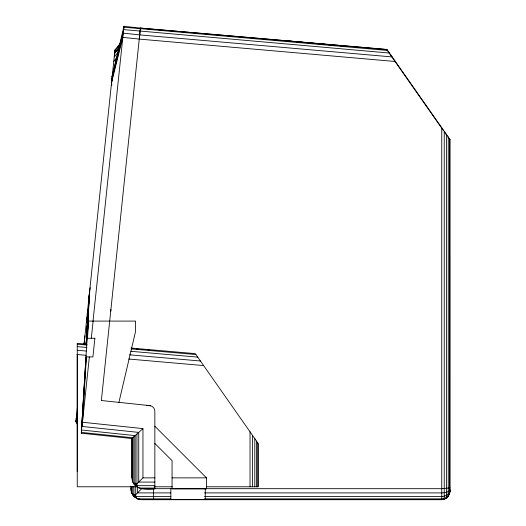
<?xml version="1.0" encoding="UTF-8"?>
<svg xmlns="http://www.w3.org/2000/svg" width="526" height="526" viewBox="0 0 526 526"><rect width="100%" height="100%" fill="white"/><g stroke="black" fill="none" stroke-linecap="round" stroke-linejoin="round"><path stroke-width="0.79" d="M77.25 471.289L77.25 354.182M130.698 486.136L131.553 492.895L130.691 488.595M101.36 400.523L149.128 405.546C152.192 405.533 154.868 408.215 154.848 411.279L154.848 488.891C146.208 490.094 132.223 489.594 131.927 477.864L131.927 438.243M450.098 487.904L441.755 488.693L141.718 488.674L135.715 494.683L132.73 494.683L132.723 493.704M132.743 494.683L132.73 486.484M142.954 428.618L133.959 436.705L133.959 483.874L136.944 483.874L142.947 477.864L142.954 428.618L82.483 422.24L86.389 356.924M136.622 498.26L135.715 497.07L135.715 486.511M137.838 487.451L136.944 486.261L136.944 434.016M137.503 487.194L137.503 492.895L170.858 492.895M254.788 486.78L254.794 438.631M204.515 498.858L441.755 498.858L444.24 498.49L446.482 497.412L446.515 134.551M89.025 296.907L89.091 296.322L86.119 344.425L86.284 341.565M86.146 344.602L89.269 294.665M86.382 344.615L89.532 292.186L89.045 296.993M86.573 344.175L89.834 289.267M133.959 436.705L131.927 438.539L81.326 433.227L85.955 356.924L92.924 356.924L94.884 338.271M81.32 433.227L88.144 321.09L135.583 321.09L135.583 331.354L118.909 402.357M86.218 356.924L81.326 433.227M87.349 338.271L88.144 321.09L87.106 338.271L94.884 338.271M87.507 338.271L88.532 321.09M89.104 296.329L87.04 329.914L87.309 325.614L87.033 329.375M87.862 317.027L88.085 313.483L87.954 315.508M86.251 342.814L86.52 338.514M87.914 315.429L88.085 312.648M77.546 424.594L75.915 421.786L77.618 405.461M84.015 344.655L84.956 335.766M84.048 344.3L115.003 49.898L120.073 43.612M92.997 321.34L123.991 26.3L123.893 27.22M89.348 356.924L82.043 426.448L138.732 432.405L138.732 482.086L154.848 482.086M91.307 338.271L93.115 321.09M110.624 311.399L110.795 309.781M112.209 79.998L111.617 82.365L122.841 37.366L139.258 39.088L140.422 28.108L123.978 26.3M101.347 400.674L140.409 28.108L386.998 49.549M112.156 76.881L112.4 74.626M118.324 51.87L114.26 56.959L114.99 49.898M75.915 421.786L76.658 414.731L77.467 416.151M112.413 74.705L111.9 79.446L123.281 33.164L139.699 34.887M123.643 29.515L123.893 27.135M110.657 311.32L110.828 309.696M112.334 75.297L123.991 26.3M112.761 74.593L112.176 76.96L123.656 29.601L389.45 53.054M114.28 68.281L114.865 65.914M115.812 61.963L116.588 58.807M118.488 50.91L119.08 48.543M111.9 79.36L112.301 77.763M89.847 289.346L90.255 287.676M450.085 491.567L449.408 494.138L449.408 138.68M450.085 491.199L448.251 495.65M450.098 491.277L448.264 495.735L446.482 497.412M450.098 490.673C449.263 494.447 445.404 496.511 441.755 496.478L204.515 496.472M448.744 494.618C447.606 497.616 444.529 499.522 441.373 499.615M446.469 497.326L446.482 498.161L448.264 496.38L449.395 494.052M450.098 489.765C448.415 492.579 444.68 492.744 441.755 492.908L204.515 492.895M119.119 48.451L114.648 53.244L119.034 47.294M113.8 61.332L116.338 58.13M114.648 53.244L119.218 47.557M114.911 50.766L119.474 45.104M448.251 496.301L446.469 498.076L444.24 499.305L441.755 499.7L141.718 499.7M444.227 499.22L441.741 499.615L141.711 499.615L137.496 498.779L133.92 496.386L135.116 496.386M146.682 405.546L150.6 405.737L149.128 405.546M142.947 477.864L154.848 477.864M172.061 477.871L206.481 477.864L206.481 488.891L172.061 488.891L172.061 460.658L154.848 443.444M154.848 485.662L135.156 485.662L135.156 435.627L81.668 430.012M136.05 486.261L136.944 486.261M137.049 486.78L77.25 486.78L77.25 343.366L87.02 344.214M154.223 486.78L172.272 486.78M206.633 486.78L258.378 486.78L258.378 443.747L195.271 353.63L130.974 348.034M138.732 488.049L154.848 488.049M170.858 496.472L133.926 496.472L131.539 492.895L131.533 486.333M134.82 497.07L135.715 497.07M133.926 486.504L133.926 496.472L131.533 492.809L133.939 496.472L137.516 498.858L170.858 498.858M140.028 28.023L386.978 49.464L450.098 139.666M387.629 50.457L123.906 27.22M139.699 34.887L392.166 56.933M77.25 344.214L87.073 345.069M131.263 348.916L195.909 354.537M77.25 346.634L87.02 347.489M130.974 351.315L197.73 357.128M77.25 350.257L86.225 351.039M129.462 354.813L200.445 361.007M139.252 39.095L395.368 61.503M77.25 354.524L86.218 355.306M128.627 359.021L203.647 365.583M286.118 40.726L309.301 42.876M310.13 43.04L315.008 43.415M315.837 43.579L320.709 43.954M322.339 44.105L325.601 44.414M328.06 44.73L331.308 44.953M334.582 45.341L337.008 45.492M340.283 45.88L342.715 46.032M345.99 46.419L347.62 46.571M131.447 348.35L133.078 348.501M136.339 348.81L137.97 348.962M142.046 349.349L143.67 349.501M147.747 349.882L149.377 350.04M153.454 350.421L155.085 350.579M88.447 317.342L87.02 317.191L86.435 322.74L87.862 322.892M81.418 432.392L132.769 437.777L132.769 482.086M137.503 498.858L141.731 499.7M133.959 482.98L136.944 485.662M132.73 493.789L135.715 496.472M154.848 426.231L206.481 477.871M386.617 49.464L388.648 52.37M389.056 52.948L392.475 57.834M392.698 58.156L394.533 60.766M394.809 61.167L443.444 130.626M444.312 131.862L447.008 135.715M447.882 136.964L448.645 138.055M449.026 138.601L449.717 139.587M77.73 421.293L76.263 418.44L77.644 420.412M76.007 420.918L77.631 423.726M76.263 418.44L77.486 420.557M111.597 82.28L111.801 85.554M450.085 139.587L450.098 491.652M449.026 493.539L449.026 494.052M448.264 137.049L448.264 496.38M444.24 131.303L444.24 499.305M441.755 127.752L441.755 499.7M257.687 442.76L257.687 486.78M256.543 441.13L256.543 486.78M252.519 435.383L252.519 486.78M250.034 431.833L250.034 486.78M205.252 488.68L205.252 499.7M170.832 488.68L170.832 499.7M153.618 488.68L153.618 499.7M131.927 438.539L131.927 477.864"/></g></svg>
